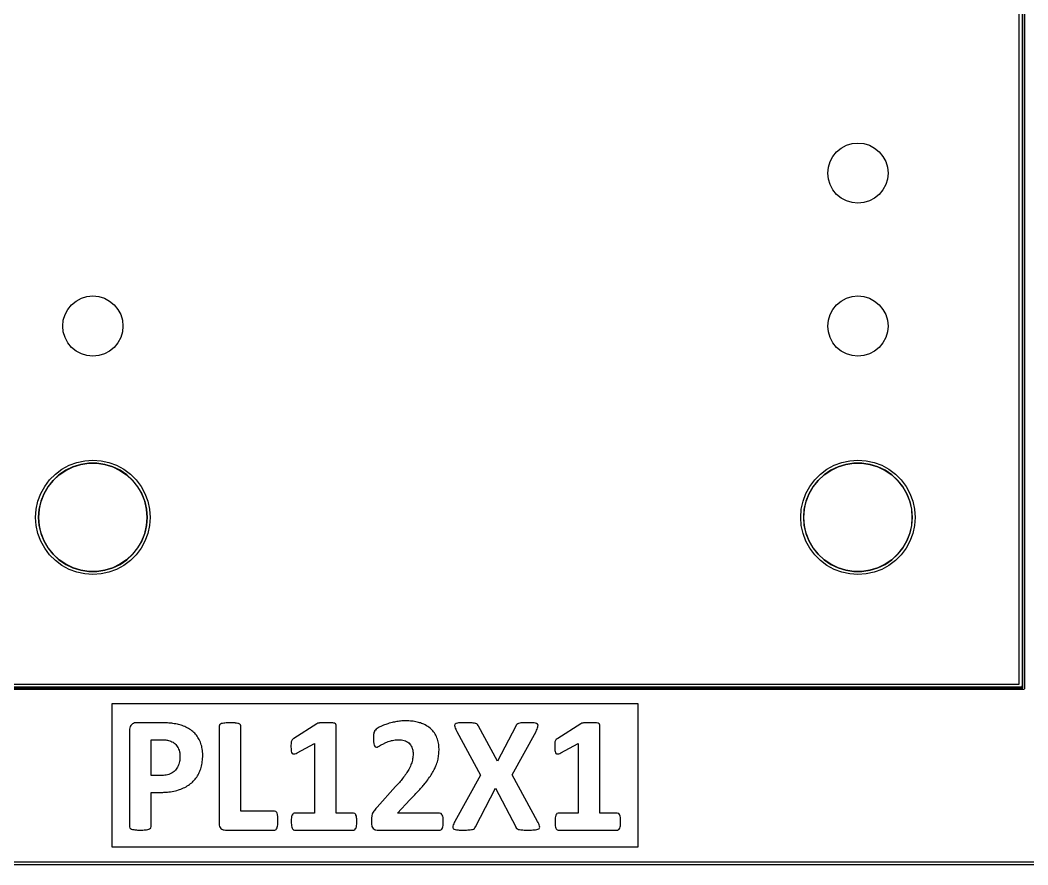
# Model space of a CAD drawing. Extents: x 107 to 207, y -142 to -86.
# Drawn here: x 124.74 to 158.19, y -142.16 to -114.11 of the extents above; entities that cross this region are included whole.
import ezdxf

# ---------------------------------------------------------------- set-up
doc = ezdxf.new("R2010")
doc.units = 0
doc.layers.add('BLACK', color=7, linetype='CONTINUOUS')

msp = doc.modelspace()

# ---------------------------------------------------------------- linework, layer by layer
at = {"layer": 'BLACK', "linetype": 'CONTINUOUS'}
for p, q in [((158.025, -136.285), (158.025, -91.935)), ((158.075, -91.91), (158.075, -136.31)), ((157.9, -136.16), (157.9, -92.06)), ((158, -92.01), (158, -136.21)), ((151.842893, -118.482893), (151.99443, -118.35853)), ((151.99443, -118.35853), (152.167317, -118.26612)), ((152.167317, -118.26612), (152.35491, -118.209215)), ((152.35491, -118.209215), (152.55, -118.19)), ((152.55, -118.19), (152.74509, -118.209215)), ((152.74509, -118.209215), (152.932683, -118.26612)), ((152.932683, -118.26612), (153.10557, -118.35853)), ((153.10557, -118.35853), (153.257107, -118.482893)), ((151.62612, -118.807317), (151.71853, -118.63443)), ((151.71853, -118.63443), (151.842893, -118.482893)), ((153.257107, -118.482893), (153.38147, -118.63443)), ((153.38147, -118.63443), (153.47388, -118.807317)), ((151.55, -119.19), (151.569215, -118.99491)), ((151.569215, -118.99491), (151.62612, -118.807317)), ((153.47388, -118.807317), (153.530785, -118.99491)), ((153.530785, -118.99491), (153.55, -119.19)), ((151.569215, -119.38509), (151.55, -119.19)), ((151.62612, -119.572683), (151.569215, -119.38509)), ((153.530785, -119.38509), (153.47388, -119.572683)), ((153.55, -119.19), (153.530785, -119.38509)), ((151.71853, -119.74557), (151.62612, -119.572683)), ((151.842893, -119.897107), (151.71853, -119.74557)), ((153.38147, -119.74557), (153.257107, -119.897107)), ((153.47388, -119.572683), (153.38147, -119.74557)), ((151.99443, -120.02147), (151.842893, -119.897107)), ((152.167317, -120.11388), (151.99443, -120.02147)), ((153.10557, -120.02147), (152.932683, -120.11388)), ((153.257107, -119.897107), (153.10557, -120.02147)), ((152.35491, -120.170785), (152.167317, -120.11388)), ((152.55, -120.19), (152.35491, -120.170785)), ((152.74509, -120.170785), (152.55, -120.19)), ((152.932683, -120.11388), (152.74509, -120.170785)), ((126.442893, -123.562893), (126.59443, -123.43853)), ((126.59443, -123.43853), (126.767317, -123.34612)), ((126.767317, -123.34612), (126.95491, -123.289215)), ((126.95491, -123.289215), (127.15, -123.27)), ((127.15, -123.27), (127.34509, -123.289215)), ((127.34509, -123.289215), (127.532683, -123.34612)), ((127.532683, -123.34612), (127.70557, -123.43853)), ((127.70557, -123.43853), (127.857107, -123.562893)), ((151.842893, -123.562893), (151.99443, -123.43853)), ((151.99443, -123.43853), (152.167317, -123.34612)), ((152.167317, -123.34612), (152.35491, -123.289215)), ((152.35491, -123.289215), (152.55, -123.27)), ((152.55, -123.27), (152.74509, -123.289215)), ((152.74509, -123.289215), (152.932683, -123.34612)), ((152.932683, -123.34612), (153.10557, -123.43853)), ((153.10557, -123.43853), (153.257107, -123.562893)), ((126.22612, -123.887317), (126.31853, -123.71443)), ((126.31853, -123.71443), (126.442893, -123.562893)), ((127.857107, -123.562893), (127.98147, -123.71443)), ((127.98147, -123.71443), (128.07388, -123.887317)), ((151.62612, -123.887317), (151.71853, -123.71443)), ((151.71853, -123.71443), (151.842893, -123.562893)), ((153.257107, -123.562893), (153.38147, -123.71443)), ((153.38147, -123.71443), (153.47388, -123.887317)), ((126.15, -124.27), (126.169215, -124.07491)), ((126.169215, -124.07491), (126.22612, -123.887317)), ((128.07388, -123.887317), (128.130785, -124.07491)), ((128.130785, -124.07491), (128.15, -124.27)), ((151.55, -124.27), (151.569215, -124.07491)), ((151.569215, -124.07491), (151.62612, -123.887317)), ((153.47388, -123.887317), (153.530785, -124.07491)), ((153.530785, -124.07491), (153.55, -124.27)), ((126.169215, -124.46509), (126.15, -124.27)), ((128.15, -124.27), (128.130785, -124.46509)), ((151.569215, -124.46509), (151.55, -124.27)), ((153.55, -124.27), (153.530785, -124.46509)), ((126.22612, -124.652683), (126.169215, -124.46509)), ((126.31853, -124.82557), (126.22612, -124.652683)), ((128.07388, -124.652683), (127.98147, -124.82557)), ((128.130785, -124.46509), (128.07388, -124.652683)), ((151.62612, -124.652683), (151.569215, -124.46509)), ((151.71853, -124.82557), (151.62612, -124.652683)), ((153.47388, -124.652683), (153.38147, -124.82557)), ((153.530785, -124.46509), (153.47388, -124.652683)), ((126.442893, -124.977107), (126.31853, -124.82557)), ((126.59443, -125.10147), (126.442893, -124.977107)), ((126.767317, -125.19388), (126.59443, -125.10147)), ((127.70557, -125.10147), (127.532683, -125.19388)), ((127.857107, -124.977107), (127.70557, -125.10147)), ((127.98147, -124.82557), (127.857107, -124.977107)), ((151.842893, -124.977107), (151.71853, -124.82557)), ((151.99443, -125.10147), (151.842893, -124.977107)), ((152.167317, -125.19388), (151.99443, -125.10147)), ((153.10557, -125.10147), (152.932683, -125.19388)), ((153.257107, -124.977107), (153.10557, -125.10147)), ((153.38147, -124.82557), (153.257107, -124.977107)), ((126.95491, -125.250785), (126.767317, -125.19388)), ((127.15, -125.27), (126.95491, -125.250785)), ((127.34509, -125.250785), (127.15, -125.27)), ((127.532683, -125.19388), (127.34509, -125.250785)), ((152.35491, -125.250785), (152.167317, -125.19388)), ((152.55, -125.27), (152.35491, -125.250785)), ((152.74509, -125.250785), (152.55, -125.27)), ((152.932683, -125.19388), (152.74509, -125.250785)), ((126.360711, -128.891699), (126.614708, -128.796963)), ((126.614708, -128.796963), (126.879602, -128.739339)), ((126.879602, -128.739339), (127.15, -128.72)), ((127.15, -128.72), (127.420398, -128.739339)), ((127.420398, -128.739339), (127.685292, -128.796963)), ((127.685292, -128.796963), (127.939289, -128.891699)), ((151.760711, -128.891699), (152.014708, -128.796963)), ((152.014708, -128.796963), (152.279602, -128.739339)), ((152.279602, -128.739339), (152.55, -128.72)), ((152.55, -128.72), (152.820398, -128.739339)), ((152.820398, -128.739339), (153.085292, -128.796963)), ((153.085292, -128.796963), (153.339289, -128.891699)), ((125.905765, -129.184076), (126.122782, -129.021618)), ((126.247477, -129.056783), (126.024572, -129.208757)), ((126.027718, -129.212703), (126.25, -129.061154)), ((126.122782, -129.021618), (126.360711, -128.891699)), ((126.490542, -128.939729), (126.247477, -129.056783)), ((126.25, -129.061154), (126.492386, -128.944427)), ((126.748339, -128.860209), (126.490542, -128.939729)), ((126.492386, -128.944427), (126.749462, -128.86513)), ((127.015109, -128.82), (126.748339, -128.860209)), ((126.749462, -128.86513), (127.015486, -128.825033)), ((127.284891, -128.82), (127.015109, -128.82)), ((127.015486, -128.825033), (127.284514, -128.825033)), ((127.284514, -128.825033), (127.550538, -128.86513)), ((127.551661, -128.860209), (127.284891, -128.82)), ((127.550538, -128.86513), (127.807614, -128.944427)), ((127.809458, -128.939729), (127.551661, -128.860209)), ((127.807614, -128.944427), (128.05, -129.061154)), ((128.052524, -129.056783), (127.809458, -128.939729)), ((127.939289, -128.891699), (128.177218, -129.021618)), ((128.05, -129.061154), (128.272282, -129.212703)), ((128.275428, -129.208757), (128.052524, -129.056783)), ((128.177218, -129.021618), (128.394235, -129.184076)), ((151.305765, -129.184076), (151.522782, -129.021618)), ((151.647477, -129.056783), (151.424572, -129.208757)), ((151.427718, -129.212703), (151.65, -129.061154)), ((151.522782, -129.021618), (151.760711, -128.891699)), ((151.890542, -128.939729), (151.647477, -129.056783)), ((151.65, -129.061154), (151.892386, -128.944427)), ((152.148339, -128.860209), (151.890542, -128.939729)), ((151.892386, -128.944427), (152.149462, -128.86513)), ((152.415109, -128.82), (152.148339, -128.860209)), ((152.149462, -128.86513), (152.415486, -128.825033)), ((152.684891, -128.82), (152.415109, -128.82)), ((152.415486, -128.825033), (152.684514, -128.825033)), ((152.684514, -128.825033), (152.950538, -128.86513)), ((152.951661, -128.860209), (152.684891, -128.82)), ((152.950538, -128.86513), (153.207614, -128.944427)), ((153.209458, -128.939729), (152.951661, -128.860209)), ((153.207614, -128.944427), (153.45, -129.061154)), ((153.452524, -129.056783), (153.209458, -128.939729)), ((153.339289, -128.891699), (153.577218, -129.021618)), ((153.45, -129.061154), (153.672282, -129.212703)), ((153.675428, -129.208757), (153.452524, -129.056783)), ((153.577218, -129.021618), (153.794235, -129.184076)), ((125.551618, -129.592782), (125.714076, -129.375765)), ((125.826807, -129.392256), (125.6586, -129.603181)), ((125.66277, -129.606024), (125.830507, -129.395689)), ((125.714076, -129.375765), (125.905765, -129.184076)), ((126.024572, -129.208757), (125.826807, -129.392256)), ((125.830507, -129.395689), (126.027718, -129.212703)), ((128.272282, -129.212703), (128.469493, -129.395689)), ((128.473193, -129.392256), (128.275428, -129.208757)), ((128.394235, -129.184076), (128.585924, -129.375765)), ((128.469493, -129.395689), (128.63723, -129.606024)), ((128.6414, -129.603181), (128.473193, -129.392256)), ((128.585924, -129.375765), (128.748382, -129.592782)), ((150.951618, -129.592782), (151.114076, -129.375765)), ((151.226807, -129.392256), (151.0586, -129.603181)), ((151.06277, -129.606024), (151.230507, -129.395689)), ((151.114076, -129.375765), (151.305765, -129.184076)), ((151.424572, -129.208757), (151.226807, -129.392256)), ((151.230507, -129.395689), (151.427718, -129.212703)), ((153.672282, -129.212703), (153.869493, -129.395689)), ((153.873193, -129.392256), (153.675428, -129.208757)), ((153.794235, -129.184076), (153.985924, -129.375765)), ((153.869493, -129.395689), (154.03723, -129.606024)), ((154.0414, -129.603181), (153.873193, -129.392256)), ((153.985924, -129.375765), (154.148382, -129.592782)), ((125.421699, -129.830711), (125.551618, -129.592782)), ((125.6586, -129.603181), (125.523709, -129.836819)), ((125.528256, -129.839009), (125.66277, -129.606024)), ((128.63723, -129.606024), (128.771744, -129.839009)), ((128.776291, -129.836819), (128.6414, -129.603181)), ((128.748382, -129.592782), (128.878301, -129.830711)), ((150.821699, -129.830711), (150.951618, -129.592782)), ((151.0586, -129.603181), (150.923709, -129.836819)), ((150.928256, -129.839009), (151.06277, -129.606024)), ((154.03723, -129.606024), (154.171744, -129.839009)), ((154.176291, -129.836819), (154.0414, -129.603181)), ((154.148382, -129.592782), (154.278301, -129.830711)), ((125.269339, -130.349602), (125.326963, -130.084708)), ((125.326963, -130.084708), (125.421699, -129.830711)), ((125.425146, -130.087953), (125.365114, -130.350972)), ((125.370105, -130.351724), (125.429969, -130.089441)), ((125.523709, -129.836819), (125.425146, -130.087953)), ((125.429969, -130.089441), (125.528256, -129.839009)), ((128.771744, -129.839009), (128.870031, -130.089441)), ((128.874854, -130.087953), (128.776291, -129.836819)), ((128.870031, -130.089441), (128.929895, -130.351724)), ((128.934886, -130.350972), (128.874854, -130.087953)), ((128.878301, -129.830711), (128.973037, -130.084708)), ((128.973037, -130.084708), (129.030661, -130.349602)), ((150.669339, -130.349602), (150.726963, -130.084708)), ((150.726963, -130.084708), (150.821699, -129.830711)), ((150.825146, -130.087953), (150.765114, -130.350972)), ((150.770105, -130.351724), (150.829969, -130.089441)), ((150.923709, -129.836819), (150.825146, -130.087953)), ((150.829969, -130.089441), (150.928256, -129.839009)), ((154.171744, -129.839009), (154.270031, -130.089441)), ((154.274854, -130.087953), (154.176291, -129.836819)), ((154.270031, -130.089441), (154.329895, -130.351724)), ((154.334886, -130.350972), (154.274854, -130.087953)), ((154.278301, -129.830711), (154.373037, -130.084708)), ((154.373037, -130.084708), (154.430661, -130.349602)), ((125.25, -130.62), (125.269339, -130.349602)), ((125.365114, -130.350972), (125.344953, -130.62)), ((125.35, -130.62), (125.370105, -130.351724)), ((128.929895, -130.351724), (128.95, -130.62)), ((128.955047, -130.62), (128.934886, -130.350972)), ((129.030661, -130.349602), (129.05, -130.62)), ((150.65, -130.62), (150.669339, -130.349602)), ((150.765114, -130.350972), (150.744953, -130.62)), ((150.75, -130.62), (150.770105, -130.351724)), ((154.329895, -130.351724), (154.35, -130.62)), ((154.355047, -130.62), (154.334886, -130.350972)), ((154.430661, -130.349602), (154.45, -130.62)), ((125.269339, -130.890398), (125.25, -130.62)), ((125.344953, -130.62), (125.365114, -130.889028)), ((125.370105, -130.888276), (125.35, -130.62)), ((128.95, -130.62), (128.929895, -130.888276)), ((128.934886, -130.889028), (128.955047, -130.62)), ((129.05, -130.62), (129.030661, -130.890398)), ((150.669339, -130.890398), (150.65, -130.62)), ((150.744953, -130.62), (150.765114, -130.889028)), ((150.770105, -130.888276), (150.75, -130.62)), ((154.35, -130.62), (154.329895, -130.888276)), ((154.334886, -130.889028), (154.355047, -130.62)), ((154.45, -130.62), (154.430661, -130.890398)), ((125.326963, -131.155292), (125.269339, -130.890398)), ((125.365114, -130.889028), (125.425146, -131.152047)), ((125.429969, -131.150559), (125.370105, -130.888276)), ((128.929895, -130.888276), (128.870031, -131.150559)), ((128.874854, -131.152047), (128.934886, -130.889028)), ((129.030661, -130.890398), (128.973037, -131.155292)), ((150.726963, -131.155292), (150.669339, -130.890398)), ((150.765114, -130.889028), (150.825146, -131.152047)), ((150.829969, -131.150559), (150.770105, -130.888276)), ((154.329895, -130.888276), (154.270031, -131.150559)), ((154.274854, -131.152047), (154.334886, -130.889028)), ((154.430661, -130.890398), (154.373037, -131.155292)), ((125.421699, -131.409289), (125.326963, -131.155292)), ((125.551618, -131.647218), (125.421699, -131.409289)), ((125.425146, -131.152047), (125.523709, -131.403181)), ((125.528256, -131.400991), (125.429969, -131.150559)), ((125.523709, -131.403181), (125.6586, -131.636819)), ((125.66277, -131.633976), (125.528256, -131.400991)), ((128.771744, -131.400991), (128.63723, -131.633976)), ((128.6414, -131.636819), (128.776291, -131.403181)), ((128.878301, -131.409289), (128.748382, -131.647218)), ((128.870031, -131.150559), (128.771744, -131.400991)), ((128.776291, -131.403181), (128.874854, -131.152047)), ((128.973037, -131.155292), (128.878301, -131.409289)), ((150.821699, -131.409289), (150.726963, -131.155292)), ((150.951618, -131.647218), (150.821699, -131.409289)), ((150.825146, -131.152047), (150.923709, -131.403181)), ((150.928256, -131.400991), (150.829969, -131.150559)), ((150.923709, -131.403181), (151.0586, -131.636819)), ((151.06277, -131.633976), (150.928256, -131.400991)), ((154.171744, -131.400991), (154.03723, -131.633976)), ((154.0414, -131.636819), (154.176291, -131.403181)), ((154.278301, -131.409289), (154.148382, -131.647218)), ((154.270031, -131.150559), (154.171744, -131.400991)), ((154.176291, -131.403181), (154.274854, -131.152047)), ((154.373037, -131.155292), (154.278301, -131.409289)), ((125.714076, -131.864235), (125.551618, -131.647218)), ((125.6586, -131.636819), (125.826807, -131.847744)), ((125.830507, -131.844311), (125.66277, -131.633976)), ((128.63723, -131.633976), (128.469493, -131.844311)), ((128.473193, -131.847744), (128.6414, -131.636819)), ((128.748382, -131.647218), (128.585924, -131.864235)), ((151.114076, -131.864235), (150.951618, -131.647218)), ((151.0586, -131.636819), (151.226807, -131.847744)), ((151.230507, -131.844311), (151.06277, -131.633976)), ((154.03723, -131.633976), (153.869493, -131.844311)), ((153.873193, -131.847744), (154.0414, -131.636819)), ((154.148382, -131.647218), (153.985924, -131.864235)), ((125.905765, -132.055924), (125.714076, -131.864235)), ((125.826807, -131.847744), (126.024572, -132.031243)), ((126.027718, -132.027297), (125.830507, -131.844311)), ((126.122782, -132.218382), (125.905765, -132.055924)), ((126.024572, -132.031243), (126.247477, -132.183217)), ((126.25, -132.178846), (126.027718, -132.027297)), ((128.272282, -132.027297), (128.05, -132.178846)), ((128.052524, -132.183217), (128.275428, -132.031243)), ((128.394235, -132.055924), (128.177218, -132.218382)), ((128.469493, -131.844311), (128.272282, -132.027297)), ((128.275428, -132.031243), (128.473193, -131.847744)), ((128.585924, -131.864235), (128.394235, -132.055924)), ((151.305765, -132.055924), (151.114076, -131.864235)), ((151.226807, -131.847744), (151.424572, -132.031243)), ((151.427718, -132.027297), (151.230507, -131.844311)), ((151.522782, -132.218382), (151.305765, -132.055924)), ((151.424572, -132.031243), (151.647477, -132.183217)), ((151.65, -132.178846), (151.427718, -132.027297)), ((153.672282, -132.027297), (153.45, -132.178846)), ((153.452524, -132.183217), (153.675428, -132.031243)), ((153.794235, -132.055924), (153.577218, -132.218382)), ((153.869493, -131.844311), (153.672282, -132.027297)), ((153.675428, -132.031243), (153.873193, -131.847744)), ((153.985924, -131.864235), (153.794235, -132.055924)), ((126.360711, -132.348301), (126.122782, -132.218382)), ((126.247477, -132.183217), (126.490542, -132.300271)), ((126.492386, -132.295573), (126.25, -132.178846)), ((126.614708, -132.443037), (126.360711, -132.348301)), ((126.490542, -132.300271), (126.748339, -132.379791)), ((126.749462, -132.37487), (126.492386, -132.295573)), ((126.879602, -132.500661), (126.614708, -132.443037)), ((126.748339, -132.379791), (127.015109, -132.42)), ((127.015486, -132.414967), (126.749462, -132.37487)), ((127.015109, -132.42), (127.284891, -132.42)), ((127.284514, -132.414967), (127.015486, -132.414967)), ((127.550538, -132.37487), (127.284514, -132.414967)), ((127.284891, -132.42), (127.551661, -132.379791)), ((127.685292, -132.443037), (127.420398, -132.500661)), ((127.807614, -132.295573), (127.550538, -132.37487)), ((127.551661, -132.379791), (127.809458, -132.300271)), ((127.939289, -132.348301), (127.685292, -132.443037)), ((128.05, -132.178846), (127.807614, -132.295573)), ((127.809458, -132.300271), (128.052524, -132.183217)), ((128.177218, -132.218382), (127.939289, -132.348301)), ((151.760711, -132.348301), (151.522782, -132.218382)), ((151.647477, -132.183217), (151.890542, -132.300271)), ((151.892386, -132.295573), (151.65, -132.178846)), ((152.014708, -132.443037), (151.760711, -132.348301)), ((151.890542, -132.300271), (152.148339, -132.379791)), ((152.149462, -132.37487), (151.892386, -132.295573)), ((152.279602, -132.500661), (152.014708, -132.443037)), ((152.148339, -132.379791), (152.415109, -132.42)), ((152.415486, -132.414967), (152.149462, -132.37487)), ((152.415109, -132.42), (152.684891, -132.42)), ((152.684514, -132.414967), (152.415486, -132.414967)), ((152.950538, -132.37487), (152.684514, -132.414967)), ((152.684891, -132.42), (152.951661, -132.379791)), ((153.085292, -132.443037), (152.820398, -132.500661)), ((153.207614, -132.295573), (152.950538, -132.37487)), ((152.951661, -132.379791), (153.209458, -132.300271)), ((153.339289, -132.348301), (153.085292, -132.443037)), ((153.45, -132.178846), (153.207614, -132.295573)), ((153.209458, -132.300271), (153.452524, -132.183217)), ((153.577218, -132.218382), (153.339289, -132.348301)), ((127.15, -132.52), (126.879602, -132.500661)), ((127.420398, -132.500661), (127.15, -132.52)), ((152.55, -132.52), (152.279602, -132.500661)), ((152.820398, -132.500661), (152.55, -132.52)), ((121.8, -136.16), (157.9, -136.16)), ((158.05, -136.335), (121.65, -136.335)), ((121.675, -136.285), (158.025, -136.285)), ((157.95, -136.26), (121.75, -136.26)), ((157.985355, -136.245355), (157.95, -136.26)), ((158, -136.21), (157.985355, -136.245355)), ((158.067678, -136.327678), (158.05, -136.335)), ((158.075, -136.31), (158.067678, -136.327678)), ((127.791428, -141.576429), (127.791428, -136.807053)), ((127.791428, -136.807053), (145.243847, -136.807053)), ((145.243847, -136.807053), (145.243847, -141.576429)), ((128.461771, -137.480363), (128.430268, -137.505488)), ((128.497294, -137.46141), (128.461771, -137.480363)), ((128.536837, -137.448627), (128.497294, -137.46141)), ((128.580401, -137.442015), (128.536837, -137.448627)), ((128.6071, -137.441008), (128.580401, -137.442015)), ((129.445341, -137.441008), (128.6071, -137.441008)), ((129.492156, -137.441351), (129.445341, -137.441008)), ((129.538077, -137.442382), (129.492156, -137.441351)), ((129.583106, -137.444099), (129.538077, -137.442382)), ((129.627241, -137.446503), (129.583106, -137.444099)), ((129.670484, -137.449595), (129.627241, -137.446503)), ((129.684699, -137.450778), (129.670484, -137.449595)), ((129.729144, -137.455197), (129.684699, -137.450778)), ((129.768595, -137.460034), (129.729144, -137.455197)), ((129.81024, -137.465921), (129.768595, -137.460034)), ((129.85408, -137.472857), (129.81024, -137.465921)), ((129.900114, -137.480842), (129.85408, -137.472857)), ((129.948342, -137.489877), (129.900114, -137.480842)), ((129.958251, -137.49181), (129.948342, -137.489877)), ((129.998353, -137.500466), (129.958251, -137.49181)), ((130.038546, -137.5108), (129.998353, -137.500466)), ((131.390232, -137.482789), (131.358251, -137.507442)), ((131.417847, -137.471294), (131.390232, -137.482789)), ((131.455862, -137.461148), (131.417847, -137.471294)), ((131.495333, -137.454075), (131.455862, -137.461148)), ((131.528244, -137.449801), (131.495333, -137.454075)), ((131.570517, -137.44555), (131.528244, -137.449801)), ((131.612633, -137.44294), (131.570517, -137.44555)), ((131.652991, -137.441557), (131.612633, -137.44294)), ((131.696622, -137.441016), (131.652991, -137.441557)), ((131.703122, -137.441008), (131.696622, -137.441016)), ((131.748269, -137.441429), (131.703122, -137.441008)), ((131.789676, -137.442691), (131.748269, -137.441429)), ((131.832418, -137.445164), (131.789676, -137.442691)), ((131.874665, -137.44926), (131.832418, -137.445164)), ((131.878977, -137.449801), (131.874665, -137.44926)), ((131.919048, -137.455258), (131.878977, -137.449801)), ((131.960081, -137.463318), (131.919048, -137.455258)), ((131.988398, -137.471294), (131.960081, -137.463318)), ((132.025378, -137.487546), (131.988398, -137.471294)), ((132.047016, -137.506465), (132.025378, -137.487546)), ((134.590073, -137.476179), (133.826081, -137.958803)), ((134.624267, -137.458593), (134.590073, -137.476179)), ((134.664075, -137.449697), (134.624267, -137.458593)), ((134.678, -137.447847), (134.664075, -137.449697)), ((134.719084, -137.444522), (134.678, -137.447847)), ((134.758314, -137.443095), (134.719084, -137.444522)), ((134.764951, -137.442962), (134.758314, -137.443095)), ((134.805587, -137.441849), (134.764951, -137.442962)), ((134.84894, -137.441239), (134.805587, -137.441849)), ((134.888019, -137.441025), (134.84894, -137.441239)), ((134.903681, -137.441008), (134.888019, -137.441025)), ((134.947498, -137.441195), (134.903681, -137.441008)), ((134.987483, -137.441756), (134.947498, -137.441195)), ((135.028485, -137.442855), (134.987483, -137.441756)), ((135.068628, -137.444675), (135.028485, -137.442855)), ((135.072697, -137.444916), (135.068628, -137.444675)), ((135.113217, -137.448295), (135.072697, -137.444916)), ((135.153769, -137.4546), (135.113217, -137.448295)), ((135.169417, -137.458593), (135.153769, -137.4546)), ((135.205558, -137.47617), (135.169417, -137.458593)), ((135.213381, -137.484972), (135.205558, -137.47617)), ((135.225058, -137.522867), (135.213381, -137.484972)), ((136.872461, -137.498222), (136.833058, -137.512514)), ((136.905495, -137.486926), (136.872461, -137.498222)), ((136.948295, -137.472934), (136.905495, -137.486926)), ((136.99243, -137.459658), (136.948295, -137.472934)), ((137.037901, -137.447098), (136.99243, -137.459658)), ((137.084708, -137.435253), (137.037901, -137.447098)), ((137.123115, -137.426292), (137.084708, -137.435253)), ((137.162377, -137.41779), (137.123115, -137.426292)), ((137.202494, -137.409745), (137.162377, -137.41779)), ((137.243252, -137.402418), (137.202494, -137.409745)), ((137.284438, -137.396067), (137.243252, -137.402418)), ((137.326051, -137.390694), (137.284438, -137.396067)), ((137.368091, -137.386297), (137.326051, -137.390694)), ((137.410559, -137.382878), (137.368091, -137.386297)), ((137.453454, -137.380436), (137.410559, -137.382878)), ((137.496776, -137.37897), (137.453454, -137.380436)), ((137.540526, -137.378482), (137.496776, -137.37897)), ((137.591932, -137.3791), (137.540526, -137.378482)), ((137.642101, -137.380955), (137.591932, -137.3791)), ((137.691033, -137.384046), (137.642101, -137.380955)), ((137.738729, -137.388374), (137.691033, -137.384046)), ((137.785189, -137.393938), (137.738729, -137.388374)), ((137.830412, -137.400738), (137.785189, -137.393938)), ((137.874399, -137.408775), (137.830412, -137.400738)), ((137.917149, -137.418049), (137.874399, -137.408775)), ((137.958662, -137.428559), (137.917149, -137.418049)), ((137.99894, -137.440306), (137.958662, -137.428559)), ((138.025104, -137.448824), (137.99894, -137.440306)), ((138.063495, -137.462494), (138.025104, -137.448824)), ((138.100632, -137.477125), (138.063495, -137.462494)), ((138.136516, -137.492719), (138.100632, -137.477125)), ((138.182411, -137.515006), (138.136516, -137.492719)), ((139.169353, -137.493588), (139.157933, -137.53124)), ((139.17793, -137.483995), (139.169353, -137.493588)), ((139.2122, -137.463889), (139.17793, -137.483995)), ((139.25063, -137.453471), (139.2122, -137.463889)), ((139.29419, -137.447847), (139.25063, -137.453471)), ((139.335169, -137.445182), (139.29419, -137.447847)), ((139.375653, -137.443419), (139.335169, -137.445182)), ((139.421082, -137.442137), (139.375653, -137.443419)), ((139.462718, -137.441435), (139.421082, -137.442137)), ((139.507788, -137.441068), (139.462718, -137.441435)), ((139.536479, -137.441008), (139.507788, -137.441068)), ((139.58295, -137.441214), (139.536479, -137.441008)), ((139.625643, -137.441832), (139.58295, -137.441214)), ((139.670676, -137.443074), (139.625643, -137.441832)), ((139.710567, -137.444878), (139.670676, -137.443074)), ((139.740666, -137.44687), (139.710567, -137.444878)), ((139.78098, -137.450236), (139.740666, -137.44687)), ((139.819792, -137.455426), (139.78098, -137.450236)), ((139.858054, -137.463669), (139.819792, -137.455426)), ((139.860833, -137.464455), (139.858054, -137.463669)), ((139.898203, -137.478866), (139.860833, -137.464455)), ((139.922383, -137.498649), (139.898203, -137.478866)), ((139.945043, -137.531908), (139.922383, -137.498649)), ((141.221755, -137.498649), (141.207628, -137.518047)), ((141.254513, -137.473785), (141.221755, -137.498649)), ((141.279396, -137.464455), (141.254513, -137.473785)), ((141.320055, -137.454838), (141.279396, -137.464455)), ((141.359872, -137.449381), (141.320055, -137.454838)), ((141.388817, -137.44687), (141.359872, -137.449381)), ((141.432634, -137.444036), (141.388817, -137.44687)), ((141.472592, -137.442473), (141.432634, -137.444036)), ((141.517692, -137.441472), (141.472592, -137.442473)), ((141.560442, -137.441059), (141.517692, -137.441472)), ((141.583234, -137.441008), (141.560442, -137.441059)), ((141.624851, -137.441175), (141.583234, -137.441008)), ((141.671013, -137.441816), (141.624851, -137.441175)), ((141.713053, -137.442938), (141.671013, -137.441816)), ((141.756891, -137.444855), (141.713053, -137.442938)), ((141.800122, -137.447847), (141.756891, -137.444855)), ((141.841243, -137.453548), (141.800122, -137.447847)), ((141.880798, -137.465554), (141.841243, -137.453548)), ((141.910519, -137.484972), (141.880798, -137.465554)), ((141.929326, -137.521364), (141.910519, -137.484972)), ((143.347644, -137.476179), (142.583653, -137.958803)), ((143.381838, -137.458593), (143.347644, -137.476179)), ((143.421647, -137.449697), (143.381838, -137.458593)), ((143.435572, -137.447847), (143.421647, -137.449697)), ((143.476655, -137.444522), (143.435572, -137.447847)), ((143.515886, -137.443095), (143.476655, -137.444522)), ((143.522522, -137.442962), (143.515886, -137.443095)), ((143.563158, -137.441849), (143.522522, -137.442962)), ((143.606511, -137.441239), (143.563158, -137.441849)), ((143.64559, -137.441025), (143.606511, -137.441239)), ((143.661252, -137.441008), (143.64559, -137.441025)), ((143.70507, -137.441195), (143.661252, -137.441008)), ((143.745054, -137.441756), (143.70507, -137.441195)), ((143.786056, -137.442855), (143.745054, -137.441756)), ((143.826199, -137.444675), (143.786056, -137.442855)), ((143.830268, -137.444916), (143.826199, -137.444675)), ((143.870789, -137.448295), (143.830268, -137.444916)), ((143.911341, -137.4546), (143.870789, -137.448295)), ((143.926988, -137.458593), (143.911341, -137.4546)), ((143.96313, -137.47617), (143.926988, -137.458593)), ((143.970952, -137.484972), (143.96313, -137.47617)), ((143.98263, -137.522867), (143.970952, -137.484972)), ((128.365227, -137.652835), (128.362857, -137.698928)), ((128.362857, -137.698928), (128.362857, -138.003743)), ((128.372337, -137.611276), (128.365227, -137.652835)), ((128.386622, -137.56852), (128.372337, -137.611276)), ((128.407359, -137.531935), (128.386622, -137.56852)), ((128.430268, -137.505488), (128.407359, -137.531935)), ((130.078831, -137.522814), (130.038546, -137.5108)), ((130.119207, -137.536507), (130.078831, -137.522814)), ((130.159675, -137.551879), (130.119207, -137.536507)), ((130.200235, -137.56893), (130.159675, -137.551879)), ((130.240886, -137.58766), (130.200235, -137.56893)), ((130.281629, -137.60807), (130.240886, -137.58766)), ((130.32167, -137.630021), (130.281629, -137.60807)), ((130.360214, -137.653377), (130.32167, -137.630021)), ((130.397263, -137.678137), (130.360214, -137.653377)), ((130.432815, -137.704302), (130.397263, -137.678137)), ((130.466872, -137.731871), (130.432815, -137.704302)), ((130.499433, -137.760844), (130.466872, -137.731871)), ((130.530497, -137.791222), (130.499433, -137.760844)), ((130.560066, -137.823004), (130.530497, -137.791222)), ((130.588032, -137.856175), (130.560066, -137.823004)), ((131.351399, -137.517126), (131.340666, -137.55629)), ((131.340666, -137.55629), (131.340666, -140.777365)), ((131.358251, -137.507442), (131.351399, -137.517126)), ((132.064419, -137.542002), (132.047016, -137.506465)), ((132.065579, -137.555314), (132.064419, -137.542002)), ((132.065579, -140.379738), (132.065579, -137.555314)), ((135.225104, -137.526004), (135.225058, -137.522867)), ((135.225104, -140.442264), (135.225104, -137.526004)), ((136.475021, -137.796393), (136.469766, -137.836681)), ((136.481489, -137.766339), (136.475021, -137.796393)), ((136.495888, -137.72839), (136.481489, -137.766339)), ((136.50396, -137.713583), (136.495888, -137.72839)), ((136.529071, -137.68206), (136.50396, -137.713583)), ((136.551831, -137.659849), (136.529071, -137.68206)), ((136.586178, -137.634067), (136.551831, -137.659849)), ((136.622397, -137.611664), (136.586178, -137.634067)), ((136.656764, -137.592423), (136.622397, -137.611664)), ((136.678838, -137.580715), (136.656764, -137.592423)), ((136.714787, -137.562534), (136.678838, -137.580715)), ((136.753759, -137.544628), (136.714787, -137.562534)), ((136.795754, -137.526997), (136.753759, -137.544628)), ((136.833058, -137.512514), (136.795754, -137.526997)), ((138.226077, -137.539003), (138.182411, -137.515006)), ((138.267514, -137.564709), (138.226077, -137.539003)), ((138.306723, -137.592126), (138.267514, -137.564709)), ((138.343703, -137.621251), (138.306723, -137.592126)), ((138.369975, -137.644218), (138.343703, -137.621251)), ((138.403314, -137.676214), (138.369975, -137.644218)), ((138.434455, -137.709675), (138.403314, -137.676214)), ((138.463398, -137.744602), (138.434455, -137.709675)), ((138.490143, -137.780994), (138.463398, -137.744602)), ((138.514689, -137.818852), (138.490143, -137.780994)), ((138.537037, -137.858175), (138.514689, -137.818852)), ((139.157933, -137.53124), (139.164253, -137.570945)), ((139.164253, -137.570945), (139.166577, -137.578425)), ((139.166577, -137.578425), (139.180152, -137.615863)), ((139.180152, -137.615863), (139.196501, -137.654331)), ((139.196501, -137.654331), (139.214113, -137.691998)), ((139.214113, -137.691998), (139.231664, -137.72726)), ((139.231664, -137.72726), (140.023011, -139.177086)), ((139.956577, -137.55336), (139.945043, -137.531908)), ((140.580861, -138.72084), (139.956577, -137.55336)), ((141.187561, -137.55336), (140.580861, -138.72084)), ((141.072278, -139.168293), (141.863625, -137.72726)), ((141.207628, -137.518047), (141.187561, -137.55336)), ((141.863625, -137.72726), (141.882598, -137.686435)), ((141.882598, -137.686435), (141.898487, -137.649442)), ((141.898487, -137.649442), (141.912866, -137.61186)), ((141.912866, -137.61186), (141.925174, -137.571922)), ((141.925174, -137.571922), (141.927701, -137.561363)), ((141.927701, -137.561363), (141.929326, -137.521364)), ((143.982676, -137.526004), (143.98263, -137.522867)), ((143.982676, -140.442264), (143.982676, -137.526004)), ((128.362857, -138.003743), (128.362857, -140.889717)), ((129.084839, -139.191741), (129.084839, -138.003743)), ((129.084839, -138.003743), (129.392585, -138.003743)), ((129.392585, -138.003743), (129.406602, -138.003801)), ((129.406602, -138.003801), (129.448333, -138.004659)), ((129.448333, -138.004659), (129.489584, -138.006548)), ((129.489584, -138.006548), (129.530353, -138.009468)), ((129.530353, -138.009468), (129.570642, -138.013418)), ((129.570642, -138.013418), (129.61045, -138.018398)), ((129.61045, -138.018398), (129.623719, -138.020398)), ((129.623719, -138.020398), (129.663023, -138.028412)), ((129.663023, -138.028412), (129.701571, -138.039449)), ((129.701571, -138.039449), (129.739364, -138.053508)), ((129.739364, -138.053508), (129.776401, -138.07059)), ((129.776401, -138.07059), (129.812683, -138.090694)), ((129.812683, -138.090694), (129.836374, -138.105837)), ((129.836374, -138.105837), (129.87008, -138.132215)), ((129.87008, -138.132215), (129.901587, -138.16299)), ((129.901587, -138.16299), (129.930896, -138.198161)), ((130.614288, -137.89072), (130.588032, -137.856175)), ((130.638834, -137.926639), (130.614288, -137.89072)), ((130.661671, -137.963932), (130.638834, -137.926639)), ((130.682798, -138.002599), (130.661671, -137.963932)), ((130.702215, -138.042639), (130.682798, -138.002599)), ((130.719923, -138.084053), (130.702215, -138.042639)), ((130.735921, -138.126842), (130.719923, -138.084053)), ((130.750117, -138.170973), (130.735921, -138.126842)), ((130.762421, -138.216418), (130.750117, -138.170973)), ((133.729056, -138.141008), (133.727753, -138.182979)), ((133.730338, -138.119026), (133.729056, -138.141008)), ((133.735223, -138.080191), (133.730338, -138.119026)), ((133.744016, -138.047707), (133.735223, -138.080191)), ((133.762486, -138.011605), (133.744016, -138.047707)), ((133.773325, -137.998859), (133.762486, -138.011605)), ((133.804861, -137.973233), (133.773325, -137.998859)), ((133.826081, -137.958803), (133.804861, -137.973233)), ((133.933548, -138.441427), (134.505076, -138.128796)), ((134.505076, -138.128796), (134.505076, -140.442264)), ((136.46632, -137.89809), (136.465858, -137.937309)), ((136.465858, -137.937309), (136.466025, -137.964424)), ((136.466025, -137.964424), (136.466987, -138.005029)), ((136.468056, -137.857991), (136.46632, -137.89809)), ((136.466987, -138.005029), (136.46909, -138.046623)), ((136.469766, -137.836681), (136.468056, -137.857991)), ((136.46909, -138.046623), (136.472697, -138.087763)), ((136.472697, -138.087763), (136.474929, -138.106401)), ((136.474929, -138.106401), (136.481066, -138.146266)), ((136.481066, -138.146266), (136.490282, -138.186437)), ((136.703018, -138.189066), (136.741608, -138.167543)), ((136.741608, -138.167543), (136.77858, -138.148008)), ((136.77858, -138.148008), (136.818545, -138.127819)), ((136.818545, -138.127819), (136.836579, -138.118929)), ((136.836579, -138.118929), (136.874246, -138.101664)), ((136.874246, -138.101664), (136.914043, -138.085086)), ((136.914043, -138.085086), (136.955968, -138.069195)), ((136.955968, -138.069195), (137.000024, -138.053991)), ((137.000024, -138.053991), (137.038363, -138.041845)), ((137.038363, -138.041845), (137.062137, -138.035036)), ((137.062137, -138.035036), (137.10321, -138.025176)), ((137.10321, -138.025176), (137.146095, -138.017176)), ((137.146095, -138.017176), (137.190794, -138.011036)), ((137.190794, -138.011036), (137.237305, -138.006757)), ((137.237305, -138.006757), (137.285628, -138.004339)), ((137.285628, -138.004339), (137.325593, -138.003743)), ((137.325593, -138.003743), (137.360879, -138.00465)), ((137.360879, -138.00465), (137.401271, -138.00813)), ((137.401271, -138.00813), (137.445703, -138.01549)), ((137.445703, -138.01549), (137.487237, -138.026403)), ((137.487237, -138.026403), (137.525872, -138.040868)), ((137.525872, -138.040868), (137.531216, -138.043155)), ((137.531216, -138.043155), (137.566966, -138.060713)), ((137.566966, -138.060713), (137.604274, -138.084099)), ((137.604274, -138.084099), (137.637796, -138.111027)), ((137.637796, -138.111027), (137.667533, -138.141496)), ((137.667533, -138.141496), (137.671047, -138.145547)), ((137.671047, -138.145547), (137.697165, -138.179467)), ((138.557187, -137.898963), (138.537037, -137.858175)), ((138.575139, -137.941217), (138.557187, -137.898963)), ((138.590939, -137.984616), (138.575139, -137.941217)), ((138.604631, -138.028839), (138.590939, -137.984616)), ((138.616218, -138.073887), (138.604631, -138.028839)), ((138.625697, -138.119759), (138.616218, -138.073887)), ((138.63307, -138.166455), (138.625697, -138.119759)), ((138.638337, -138.213975), (138.63307, -138.166455)), ((142.486627, -138.141008), (142.485325, -138.182979)), ((142.487909, -138.119026), (142.486627, -138.141008)), ((142.492794, -138.080191), (142.487909, -138.119026)), ((142.501587, -138.047707), (142.492794, -138.080191)), ((142.520058, -138.011605), (142.501587, -138.047707)), ((142.530896, -137.998859), (142.520058, -138.011605)), ((142.562432, -137.973233), (142.530896, -137.998859)), ((142.583653, -137.958803), (142.562432, -137.973233)), ((142.69112, -138.441427), (143.262648, -138.128796)), ((143.262648, -138.128796), (143.262648, -140.442264)), ((129.930896, -138.198161), (129.953641, -138.230828)), ((129.953641, -138.230828), (129.97486, -138.266549)), ((129.97486, -138.266549), (129.978947, -138.274061)), ((129.978947, -138.274061), (129.997437, -138.313512)), ((129.997437, -138.313512), (130.012683, -138.356111)), ((130.012683, -138.356111), (130.024685, -138.401859)), ((130.024685, -138.401859), (130.031952, -138.440724)), ((130.031952, -138.440724), (130.037142, -138.481605)), ((130.037142, -138.481605), (130.040256, -138.5245)), ((130.772832, -138.263175), (130.762421, -138.216418)), ((130.78135, -138.311245), (130.772832, -138.263175)), ((130.787975, -138.360628), (130.78135, -138.311245)), ((130.792707, -138.411324), (130.787975, -138.360628)), ((130.795546, -138.463332), (130.792707, -138.411324)), ((130.796434, -138.5032), (130.795546, -138.463332)), ((130.796493, -138.516653), (130.796434, -138.5032)), ((133.727753, -138.182979), (133.727407, -138.224539)), ((133.727407, -138.224539), (133.727598, -138.255193)), ((133.727598, -138.255193), (133.728697, -138.299676)), ((133.728697, -138.299676), (133.731101, -138.343004)), ((133.731101, -138.343004), (133.735223, -138.382808)), ((133.735223, -138.382808), (133.736379, -138.389643)), ((133.736379, -138.389643), (133.746686, -138.427931)), ((133.746686, -138.427931), (133.767463, -138.461943)), ((133.767463, -138.461943), (133.789094, -138.475996)), ((133.789094, -138.475996), (133.829989, -138.478551)), ((133.829989, -138.478551), (133.857314, -138.471987)), ((133.857314, -138.471987), (133.896148, -138.458066)), ((133.896148, -138.458066), (133.933548, -138.441427)), ((136.490282, -138.186437), (136.49734, -138.205147)), ((136.49734, -138.205147), (136.519591, -138.238217)), ((136.519591, -138.238217), (136.524094, -138.24188)), ((136.524094, -138.24188), (136.561601, -138.253848)), ((136.561601, -138.253848), (136.586769, -138.250032)), ((136.586769, -138.250032), (136.623772, -138.235377)), ((136.623772, -138.235377), (136.660275, -138.214769)), ((136.660275, -138.214769), (136.668335, -138.209736)), ((136.668335, -138.209736), (136.703018, -138.189066)), ((137.697165, -138.179467), (137.719742, -138.216072)), ((137.719742, -138.216072), (137.738778, -138.255365)), ((137.738778, -138.255365), (137.752529, -138.29195)), ((137.752529, -138.29195), (137.759398, -138.313611)), ((137.759398, -138.313611), (137.769216, -138.352327)), ((137.769216, -138.352327), (137.776228, -138.39207)), ((137.776228, -138.39207), (137.780436, -138.432843)), ((137.780436, -138.432843), (137.781838, -138.474644)), ((137.781838, -138.474644), (137.780716, -138.518328)), ((138.629575, -138.527797), (138.634246, -138.484902)), ((138.634246, -138.484902), (138.637879, -138.441823)), ((138.637879, -138.441823), (138.640474, -138.398562)), ((138.641497, -138.26232), (138.638337, -138.213975)), ((138.640474, -138.398562), (138.642031, -138.355117)), ((138.64255, -138.311489), (138.641497, -138.26232)), ((138.642031, -138.355117), (138.64255, -138.311489)), ((142.485325, -138.182979), (142.484979, -138.224539)), ((142.484979, -138.224539), (142.485169, -138.255193)), ((142.485169, -138.255193), (142.486268, -138.299676)), ((142.486268, -138.299676), (142.488673, -138.343004)), ((142.488673, -138.343004), (142.492794, -138.382808)), ((142.492794, -138.382808), (142.493951, -138.389643)), ((142.493951, -138.389643), (142.504258, -138.427931)), ((142.504258, -138.427931), (142.525034, -138.461943)), ((142.525034, -138.461943), (142.546665, -138.475996)), ((142.546665, -138.475996), (142.587561, -138.478551)), ((142.587561, -138.478551), (142.614885, -138.471987)), ((142.614885, -138.471987), (142.65372, -138.458066)), ((142.65372, -138.458066), (142.69112, -138.441427)), ((129.997311, -138.833799), (129.980905, -138.875141)), ((130.002215, -138.819515), (129.997311, -138.833799)), ((130.015496, -138.775597), (130.002215, -138.819515)), ((130.026029, -138.730305), (130.015496, -138.775597)), ((130.032707, -138.691512), (130.026029, -138.730305)), ((130.037478, -138.651765), (130.032707, -138.691512)), ((130.04034, -138.611065), (130.037478, -138.651765)), ((130.040256, -138.5245), (130.041294, -138.56941)), ((130.041294, -138.56941), (130.04034, -138.611065)), ((130.756101, -138.879577), (130.766817, -138.831337)), ((130.766817, -138.831337), (130.775885, -138.781895)), ((130.775885, -138.781895), (130.783304, -138.731251)), ((130.783304, -138.731251), (130.789074, -138.679405)), ((130.789074, -138.679405), (130.793196, -138.626357)), ((130.793196, -138.626357), (130.795669, -138.572106)), ((130.795669, -138.572106), (130.796493, -138.516653)), ((137.722173, -138.805064), (137.707218, -138.843351)), ((137.735173, -138.767827), (137.722173, -138.805064)), ((137.74819, -138.724527), (137.735173, -138.767827)), ((137.758391, -138.682739), (137.74819, -138.724527)), ((137.766359, -138.642084), (137.758391, -138.682739)), ((137.772679, -138.602184), (137.766359, -138.642084)), ((137.77735, -138.56304), (137.772679, -138.602184)), ((137.780716, -138.518328), (137.77735, -138.56304)), ((138.539953, -138.876957), (138.558286, -138.830994)), ((138.558286, -138.830994), (138.574391, -138.785855)), ((138.574391, -138.785855), (138.588267, -138.74154)), ((138.588267, -138.74154), (138.599914, -138.698049)), ((138.599914, -138.698049), (138.609333, -138.655383)), ((138.609333, -138.655383), (138.617118, -138.613038)), ((138.617118, -138.613038), (138.623866, -138.570509)), ((138.623866, -138.570509), (138.629575, -138.527797)), ((129.628499, -139.168019), (129.585804, -139.177212)), ((129.668427, -139.156585), (129.628499, -139.168019)), ((129.698377, -139.145823), (129.668427, -139.156585)), ((129.740829, -139.127333), (129.698377, -139.145823)), ((129.780259, -139.106301), (129.740829, -139.127333)), ((129.816667, -139.082728), (129.780259, -139.106301)), ((129.850052, -139.056613), (129.816667, -139.082728)), ((129.880414, -139.027957), (129.850052, -139.056613)), ((129.889863, -139.01784), (129.880414, -139.027957)), ((129.916436, -138.985565), (129.889863, -139.01784)), ((129.940467, -138.951024), (129.916436, -138.985565)), ((129.961957, -138.914216), (129.940467, -138.951024)), ((129.980905, -138.875141), (129.961957, -138.914216)), ((130.621004, -139.208196), (130.643696, -139.169597)), ((130.643696, -139.169597), (130.664877, -139.129726)), ((130.664877, -139.129726), (130.684546, -139.088584)), ((130.684546, -139.088584), (130.702704, -139.046172)), ((130.702704, -139.046172), (130.714061, -139.017084)), ((130.714061, -139.017084), (130.729723, -138.972451)), ((130.729723, -138.972451), (130.743736, -138.926615)), ((130.743736, -138.926615), (130.756101, -138.879577)), ((137.523124, -139.172155), (137.495586, -139.21128)), ((137.549075, -139.133916), (137.523124, -139.172155)), ((137.573438, -139.096562), (137.549075, -139.133916)), ((137.596214, -139.060094), (137.573438, -139.096562)), ((137.617402, -139.024511), (137.596214, -139.060094)), ((137.637002, -138.989813), (137.617402, -139.024511)), ((137.65927, -138.947686), (137.637002, -138.989813)), ((137.671441, -138.923073), (137.65927, -138.947686)), ((137.690307, -138.882688), (137.671441, -138.923073)), ((137.707218, -138.843351), (137.690307, -138.882688)), ((138.355388, -139.212206), (138.381683, -139.172247)), ((138.381683, -139.172247), (138.40645, -139.133026)), ((138.40645, -139.133026), (138.429689, -139.094543)), ((138.429689, -139.094543), (138.451399, -139.056799)), ((138.451399, -139.056799), (138.47158, -139.019794)), ((138.47158, -139.019794), (138.484369, -138.995472)), ((138.484369, -138.995472), (138.502506, -138.959377)), ((138.502506, -138.959377), (138.519391, -138.923745)), ((138.519391, -138.923745), (138.539953, -138.876957)), ((141.916381, -140.718747), (141.072278, -139.168293)), ((129.409193, -139.191741), (129.084839, -139.191741)), ((129.451539, -139.191023), (129.409193, -139.191741)), ((129.492114, -139.188871), (129.451539, -139.191023)), ((129.540342, -139.184162), (129.492114, -139.188871)), ((129.585804, -139.177212), (129.540342, -139.184162)), ((130.324124, -139.515579), (130.36121, -139.489392)), ((130.36121, -139.489392), (130.396871, -139.461884)), ((130.396871, -139.461884), (130.431106, -139.433053)), ((130.431106, -139.433053), (130.453118, -139.413109)), ((130.453118, -139.413109), (130.484877, -139.382134)), ((130.484877, -139.382134), (130.515125, -139.349888)), ((130.515125, -139.349888), (130.543862, -139.316371)), ((130.543862, -139.316371), (130.571087, -139.281584)), ((130.571087, -139.281584), (130.596801, -139.245526)), ((130.596801, -139.245526), (130.621004, -139.208196)), ((137.265933, -139.489454), (137.233375, -139.524456)), ((137.297237, -139.455053), (137.265933, -139.489454)), ((137.327287, -139.421253), (137.297237, -139.455053)), ((137.356084, -139.388054), (137.327287, -139.421253)), ((137.383627, -139.355456), (137.356084, -139.388054)), ((137.409917, -139.323459), (137.383627, -139.355456)), ((137.434952, -139.292063), (137.409917, -139.323459)), ((137.466383, -139.251137), (137.434952, -139.292063)), ((137.495586, -139.21128), (137.466383, -139.251137)), ((138.115277, -139.528336), (138.140892, -139.497592)), ((138.140892, -139.497592), (138.177512, -139.452592)), ((138.177512, -139.452592), (138.200986, -139.423081)), ((138.200986, -139.423081), (138.234923, -139.379429)), ((138.234923, -139.379429), (138.267332, -139.336516)), ((138.267332, -139.336516), (138.298213, -139.294341)), ((138.298213, -139.294341), (138.327565, -139.252904)), ((138.327565, -139.252904), (138.355388, -139.212206)), ((140.023011, -139.177086), (139.171092, -140.718747)), ((129.084839, -140.889717), (129.084839, -139.754476)), ((129.084839, -139.754476), (129.381838, -139.754476)), ((129.381838, -139.754476), (129.425439, -139.754156)), ((129.425439, -139.754156), (129.468316, -139.753194)), ((129.468316, -139.753194), (129.510467, -139.751591)), ((129.510467, -139.751591), (129.551892, -139.749347)), ((129.551892, -139.749347), (129.592593, -139.746462)), ((129.592593, -139.746462), (129.632569, -139.742936)), ((129.632569, -139.742936), (129.671819, -139.738768)), ((129.671819, -139.738768), (129.729336, -139.731315)), ((129.729336, -139.731315), (129.785221, -139.722419)), ((129.785221, -139.722419), (129.839474, -139.712081)), ((129.839474, -139.712081), (129.892096, -139.7003)), ((129.892096, -139.7003), (129.943086, -139.687077)), ((129.943086, -139.687077), (129.992445, -139.672411)), ((129.992445, -139.672411), (130.024613, -139.661858)), ((130.024613, -139.661858), (130.071676, -139.644928)), ((130.071676, -139.644928), (130.117315, -139.626676)), ((130.117315, -139.626676), (130.161527, -139.607101)), ((130.161527, -139.607101), (130.204315, -139.586204)), ((130.204315, -139.586204), (130.245677, -139.563985)), ((130.245677, -139.563985), (130.285613, -139.540443)), ((130.285613, -139.540443), (130.324124, -139.515579)), ((137.199563, -139.560059), (136.584071, -140.249801)), ((137.233375, -139.524456), (137.199563, -139.560059)), ((137.806234, -139.86852), (137.841466, -139.831823)), ((137.841466, -139.831823), (137.875736, -139.795721)), ((137.875736, -139.795721), (137.909045, -139.760214)), ((137.909045, -139.760214), (137.941392, -139.725302)), ((137.941392, -139.725302), (137.972777, -139.690986)), ((137.972777, -139.690986), (138.003201, -139.657266)), ((138.003201, -139.657266), (138.032662, -139.62414)), ((138.032662, -139.62414), (138.061162, -139.59161)), ((138.061162, -139.59161), (138.088701, -139.559675)), ((138.088701, -139.559675), (138.115277, -139.528336)), ((139.854972, -140.892648), (140.520289, -139.618677)), ((140.520289, -139.618677), (141.187561, -140.892648)), ((137.260136, -140.442264), (137.675348, -140.00165)), ((137.675348, -140.00165), (137.694768, -139.982185)), ((137.694768, -139.982185), (137.732885, -139.943701)), ((137.732885, -139.943701), (137.77004, -139.905813)), ((137.77004, -139.905813), (137.806234, -139.86852)), ((133.184211, -140.379738), (132.065579, -140.379738)), ((133.222779, -140.389279), (133.184211, -140.379738)), ((133.232083, -140.395369), (133.222779, -140.389279)), ((133.25706, -140.42656), (133.232083, -140.395369)), ((133.266277, -140.447149), (133.25706, -140.42656)), ((133.277597, -140.48619), (133.266277, -140.447149)), ((133.284489, -140.524841), (133.277597, -140.48619)), ((133.764532, -140.505767), (133.76099, -140.514407)), ((133.785216, -140.471497), (133.764532, -140.505767)), ((133.798726, -140.457896), (133.785216, -140.471497)), ((133.835872, -140.442646), (133.798726, -140.457896)), ((133.843667, -140.442264), (133.835872, -140.442646)), ((134.505076, -140.442264), (133.843667, -140.442264)), ((135.804448, -140.442264), (135.225104, -140.442264)), ((135.8425, -140.452583), (135.804448, -140.442264)), ((135.850366, -140.457896), (135.8425, -140.452583)), ((135.87683, -140.488551), (135.850366, -140.457896)), ((135.885537, -140.505767), (135.87683, -140.488551)), ((135.89897, -140.544357), (135.885537, -140.505767)), ((136.42631, -140.480969), (136.415762, -140.519107)), ((136.438503, -140.449103), (136.42631, -140.480969)), ((136.457004, -140.412146), (136.438503, -140.449103)), ((136.478803, -140.376013), (136.457004, -140.412146)), ((136.495167, -140.352383), (136.478803, -140.376013)), ((136.5211, -140.319104), (136.495167, -140.352383)), ((136.548882, -140.287047), (136.5211, -140.319104)), ((136.577313, -140.256727), (136.548882, -140.287047)), ((136.584071, -140.249801), (136.577313, -140.256727)), ((138.661113, -140.442264), (137.260136, -140.442264)), ((138.700314, -140.451057), (138.661113, -140.442264)), ((138.711915, -140.457896), (138.700314, -140.451057)), ((138.739744, -140.485985), (138.711915, -140.457896)), ((138.751971, -140.506744), (138.739744, -140.485985)), ((138.766381, -140.545334), (138.751971, -140.506744)), ((142.522103, -140.505767), (142.518562, -140.514407)), ((142.542788, -140.471497), (142.522103, -140.505767)), ((142.556297, -140.457896), (142.542788, -140.471497)), ((142.593443, -140.442646), (142.556297, -140.457896)), ((142.601238, -140.442264), (142.593443, -140.442646)), ((143.262648, -140.442264), (142.601238, -140.442264)), ((144.56202, -140.442264), (143.982676, -140.442264)), ((144.600072, -140.452583), (144.56202, -140.442264)), ((144.607937, -140.457896), (144.600072, -140.452583)), ((144.634401, -140.488551), (144.607937, -140.457896)), ((144.643108, -140.505767), (144.634401, -140.488551)), ((144.656542, -140.544357), (144.643108, -140.505767)), ((131.340666, -140.777365), (131.341207, -140.799487)), ((131.341207, -140.799487), (131.345535, -140.840177)), ((131.345535, -140.840177), (131.356053, -140.881657)), ((133.280702, -140.875245), (133.286793, -140.83403)), ((133.286793, -140.542892), (133.284489, -140.524841)), ((133.290399, -140.582295), (133.286793, -140.542892)), ((133.286793, -140.83403), (133.288763, -140.814762)), ((133.288763, -140.814762), (133.291702, -140.772363)), ((133.292503, -140.622489), (133.290399, -140.582295)), ((133.291702, -140.772363), (133.293204, -140.729799)), ((133.293465, -140.66198), (133.292503, -140.622489)), ((133.293204, -140.729799), (133.293632, -140.688461)), ((133.293632, -140.688461), (133.293465, -140.66198)), ((133.736741, -140.684563), (133.7362, -140.72754)), ((133.7362, -140.72754), (133.73623, -140.737214)), ((133.73623, -140.737214), (133.737123, -140.778387)), ((133.738611, -140.641706), (133.736741, -140.684563)), ((133.737123, -140.778387), (133.739566, -140.819603)), ((133.74221, -140.600514), (133.738611, -140.641706)), ((133.739566, -140.819603), (133.744016, -140.859431)), ((133.743039, -140.593695), (133.74221, -140.600514)), ((133.749885, -140.55279), (133.743039, -140.593695)), ((133.76099, -140.514407), (133.749885, -140.55279)), ((135.906648, -140.583625), (135.89897, -140.544357)), ((135.908007, -140.593695), (135.906648, -140.583625)), ((135.907118, -140.852619), (135.911746, -140.811741)), ((135.911901, -140.633753), (135.908007, -140.593695)), ((135.911746, -140.811741), (135.91415, -140.769571)), ((135.914038, -140.67558), (135.911901, -140.633753)), ((135.914819, -140.717629), (135.914038, -140.67558)), ((135.91415, -140.769571), (135.914846, -140.72754)), ((135.914846, -140.72754), (135.914819, -140.717629)), ((136.400889, -140.669105), (136.400401, -140.711908)), ((136.400401, -140.711908), (136.400687, -140.740077)), ((136.400687, -140.740077), (136.402336, -140.781675)), ((136.402355, -140.629598), (136.400889, -140.669105)), ((136.402336, -140.781675), (136.405942, -140.823363)), ((136.405171, -140.589095), (136.402355, -140.629598)), ((136.408217, -140.560478), (136.405171, -140.589095)), ((136.405942, -140.823363), (136.412124, -140.863339)), ((136.415762, -140.519107), (136.408217, -140.560478)), ((138.774852, -140.584602), (138.766381, -140.545334)), ((138.776395, -140.594672), (138.774852, -140.584602)), ((138.781401, -140.634038), (138.776395, -140.594672)), ((138.778349, -140.853569), (138.779177, -140.846646)), ((138.779177, -140.846646), (138.782777, -140.805569)), ((138.784149, -140.674032), (138.781401, -140.634038)), ((138.782777, -140.805569), (138.784647, -140.763819)), ((138.785154, -140.713454), (138.784149, -140.674032)), ((138.784647, -140.763819), (138.785188, -140.722655)), ((138.785188, -140.722655), (138.785154, -140.713454)), ((139.116519, -140.831503), (139.102704, -140.871154)), ((139.132517, -140.794561), (139.116519, -140.831503)), ((139.150121, -140.758431), (139.132517, -140.794561)), ((139.171092, -140.718747), (139.150121, -140.758431)), ((141.936116, -140.758431), (141.916381, -140.718747)), ((141.952579, -140.794561), (141.936116, -140.758431)), ((141.967386, -140.831503), (141.952579, -140.794561)), ((141.979884, -140.871154), (141.967386, -140.831503)), ((142.494312, -140.684563), (142.493771, -140.72754)), ((142.493771, -140.72754), (142.493802, -140.737214)), ((142.493802, -140.737214), (142.494695, -140.778387)), ((142.496182, -140.641706), (142.494312, -140.684563)), ((142.494695, -140.778387), (142.497137, -140.819603)), ((142.499782, -140.600514), (142.496182, -140.641706)), ((142.497137, -140.819603), (142.501587, -140.859431)), ((142.50061, -140.593695), (142.499782, -140.600514)), ((142.507457, -140.55279), (142.50061, -140.593695)), ((142.518562, -140.514407), (142.507457, -140.55279)), ((144.664219, -140.583625), (144.656542, -140.544357)), ((144.665579, -140.593695), (144.664219, -140.583625)), ((144.66469, -140.852619), (144.669318, -140.811741)), ((144.669472, -140.633753), (144.665579, -140.593695)), ((144.669318, -140.811741), (144.671722, -140.769571)), ((144.671609, -140.67558), (144.669472, -140.633753)), ((144.672391, -140.717629), (144.671609, -140.67558)), ((144.671722, -140.769571), (144.672418, -140.72754)), ((144.672418, -140.72754), (144.672391, -140.717629)), ((128.362857, -140.889717), (128.363895, -140.903089)), ((128.363895, -140.903089), (128.379466, -140.939542)), ((128.379466, -140.939542), (128.400403, -140.957975)), ((128.400403, -140.957975), (128.437107, -140.974713)), ((128.437107, -140.974713), (128.465519, -140.982785)), ((128.465519, -140.982785), (128.506918, -140.991211)), ((128.506918, -140.991211), (128.547505, -140.997184)), ((128.547505, -140.997184), (128.551934, -140.997665)), ((128.551934, -140.997665), (128.594808, -141.001305)), ((128.594808, -141.001305), (128.637459, -141.003504)), ((128.637459, -141.003504), (128.678284, -141.004626)), ((128.678284, -141.004626), (128.722383, -141.005)), ((128.722383, -141.005), (128.729061, -141.004992)), ((128.729061, -141.004992), (128.773674, -141.004511)), ((128.773674, -141.004511), (128.814546, -141.003282)), ((128.814546, -141.003282), (128.856678, -141.000962)), ((128.856678, -141.000962), (128.898237, -140.997184)), ((128.898237, -140.997184), (128.930722, -140.992482)), ((128.930722, -140.992482), (128.969804, -140.98502)), ((128.969804, -140.98502), (129.007658, -140.974713)), ((129.007658, -140.974713), (129.035136, -140.963356)), ((129.035136, -140.963356), (129.066277, -140.939542)), ((129.066277, -140.939542), (129.074398, -140.928002)), ((129.074398, -140.928002), (129.084839, -140.889717)), ((131.356053, -140.881657), (131.375287, -140.921163)), ((131.375287, -140.921163), (131.402215, -140.952243)), ((131.402215, -140.952243), (131.435188, -140.975324)), ((131.435188, -140.975324), (131.47158, -140.99181)), ((131.47158, -140.99181), (131.511392, -141.001702)), ((131.511392, -141.001702), (131.554623, -141.005)), ((131.554623, -141.005), (133.184211, -141.005)), ((133.184211, -141.005), (133.195852, -141.004205)), ((133.195852, -141.004205), (133.232083, -140.988391)), ((133.232083, -140.988391), (133.249814, -140.967182)), ((133.249814, -140.967182), (133.266277, -140.931727)), ((133.266277, -140.931727), (133.271933, -140.913695)), ((133.271933, -140.913695), (133.280702, -140.875245)), ((133.744016, -140.859431), (133.745716, -140.869317)), ((133.745716, -140.869317), (133.754274, -140.907791)), ((133.754274, -140.907791), (133.767463, -140.945404)), ((133.767463, -140.945404), (133.775462, -140.960364)), ((133.775462, -140.960364), (133.801657, -140.991322)), ((133.801657, -140.991322), (133.805346, -140.993766)), ((133.805346, -140.993766), (133.843667, -141.005)), ((133.843667, -141.005), (135.805425, -141.005)), ((135.805425, -141.005), (135.81144, -141.004786)), ((135.81144, -141.004786), (135.848412, -140.991322)), ((135.848412, -140.991322), (135.861268, -140.979725)), ((135.861268, -140.979725), (135.882606, -140.945404)), ((135.882606, -140.945404), (135.886392, -140.937008)), ((135.886392, -140.937008), (135.898413, -140.899542)), ((135.898413, -140.899542), (135.906053, -140.859431)), ((135.906053, -140.859431), (135.907118, -140.852619)), ((136.412124, -140.863339), (136.416451, -140.880989)), ((136.416451, -140.880989), (136.429755, -140.9179)), ((136.429755, -140.9179), (136.45218, -140.95322)), ((136.45218, -140.95322), (136.453966, -140.955094)), ((136.453966, -140.955094), (136.486695, -140.979884)), ((136.486695, -140.979884), (136.524476, -140.994253)), ((136.524476, -140.994253), (136.547435, -140.998954)), ((136.547435, -140.998954), (136.58891, -141.00373)), ((136.58891, -141.00373), (136.628035, -141.005)), ((136.628035, -141.005), (138.672836, -141.005)), ((138.672836, -141.005), (138.684524, -141.004298)), ((138.684524, -141.004298), (138.721685, -140.990345)), ((138.721685, -140.990345), (138.737301, -140.976606)), ((138.737301, -140.976606), (138.757833, -140.941496)), ((138.757833, -140.941496), (138.761145, -140.932643)), ((138.761145, -140.932643), (138.771664, -140.894003)), ((138.771664, -140.894003), (138.778349, -140.853569)), ((139.099976, -140.881722), (139.097086, -140.921957)), ((139.097086, -140.921957), (139.11345, -140.959082)), ((139.102704, -140.871154), (139.099976, -140.881722)), ((139.11345, -140.959082), (139.141111, -140.978179)), ((139.141111, -140.978179), (139.179018, -140.990615)), ((139.179018, -140.990615), (139.218963, -140.997184)), ((139.218963, -140.997184), (139.234193, -140.99858)), ((139.234193, -140.99858), (139.274204, -141.001305)), ((139.274204, -141.001305), (139.313485, -141.003046)), ((139.313485, -141.003046), (139.357369, -141.004236)), ((139.357369, -141.004236), (139.397454, -141.004809)), ((139.397454, -141.004809), (139.440736, -141.005)), ((139.440736, -141.005), (139.470762, -141.004923)), ((139.470762, -141.004923), (139.512997, -141.004522)), ((139.512997, -141.004522), (139.558017, -141.003621)), ((139.558017, -141.003621), (139.598456, -141.002252)), ((139.598456, -141.002252), (139.639061, -141.000115)), ((139.639061, -141.000115), (139.675026, -140.996817)), ((139.675026, -140.996817), (139.717498, -140.991087)), ((139.717498, -140.991087), (139.757274, -140.982529)), ((139.757274, -140.982529), (139.78608, -140.971767)), ((139.78608, -140.971767), (139.818824, -140.948335)), ((139.818824, -140.948335), (139.83536, -140.926617)), ((139.83536, -140.926617), (139.854972, -140.892648)), ((141.187561, -140.892648), (141.197541, -140.914215)), ((141.197541, -140.914215), (141.219801, -140.948335)), ((141.219801, -140.948335), (141.245202, -140.96763)), ((141.245202, -140.96763), (141.282327, -140.982529)), ((141.282327, -140.982529), (141.318963, -140.990498)), ((141.318963, -140.990498), (141.360271, -140.996354)), ((141.360271, -140.996354), (141.399563, -141.000115)), ((141.399563, -141.000115), (141.42933, -141.001775)), ((141.42933, -141.001775), (141.468921, -141.003277)), ((141.468921, -141.003277), (141.513747, -141.004313)), ((141.513747, -141.004313), (141.556337, -141.004828)), ((141.556337, -141.004828), (141.602773, -141.005)), ((141.602773, -141.005), (141.631115, -141.004931)), ((141.631115, -141.004931), (141.67568, -141.004511)), ((141.67568, -141.004511), (141.716905, -141.00371)), ((141.716905, -141.00371), (141.761968, -141.002244)), ((141.761968, -141.002244), (141.802222, -141.000229)), ((141.802222, -141.000229), (141.843108, -140.997184)), ((141.843108, -140.997184), (141.848489, -140.996614)), ((141.848489, -140.996614), (141.88769, -140.990615)), ((141.88769, -140.990615), (141.927074, -140.97951)), ((141.927074, -140.97951), (141.962299, -140.959082)), ((141.962299, -140.959082), (141.971487, -140.94895)), ((141.971487, -140.94895), (141.984739, -140.910539)), ((141.984739, -140.910539), (141.979884, -140.871154)), ((142.501587, -140.859431), (142.503287, -140.869317)), ((142.503287, -140.869317), (142.511845, -140.907791)), ((142.511845, -140.907791), (142.525034, -140.945404)), ((142.525034, -140.945404), (142.533033, -140.960364)), ((142.533033, -140.960364), (142.559228, -140.991322)), ((142.559228, -140.991322), (142.562918, -140.993766)), ((142.562918, -140.993766), (142.601238, -141.005)), ((142.601238, -141.005), (144.562997, -141.005)), ((144.562997, -141.005), (144.569011, -141.004786)), ((144.569011, -141.004786), (144.605983, -140.991322)), ((144.605983, -140.991322), (144.61884, -140.979725)), ((144.61884, -140.979725), (144.640177, -140.945404)), ((144.640177, -140.945404), (144.643963, -140.937008)), ((144.643963, -140.937008), (144.655985, -140.899542)), ((144.655985, -140.899542), (144.663625, -140.859431)), ((144.663625, -140.859431), (144.66469, -140.852619)), ((145.243847, -141.576429), (127.791428, -141.576429)), ((110.45, -142.06), (203.25, -142.06)), ((203.25, -142.16), (110.45, -142.16))]:
    msp.add_line(p, q, dxfattribs=at)

doc.saveas('drawing.dxf')
